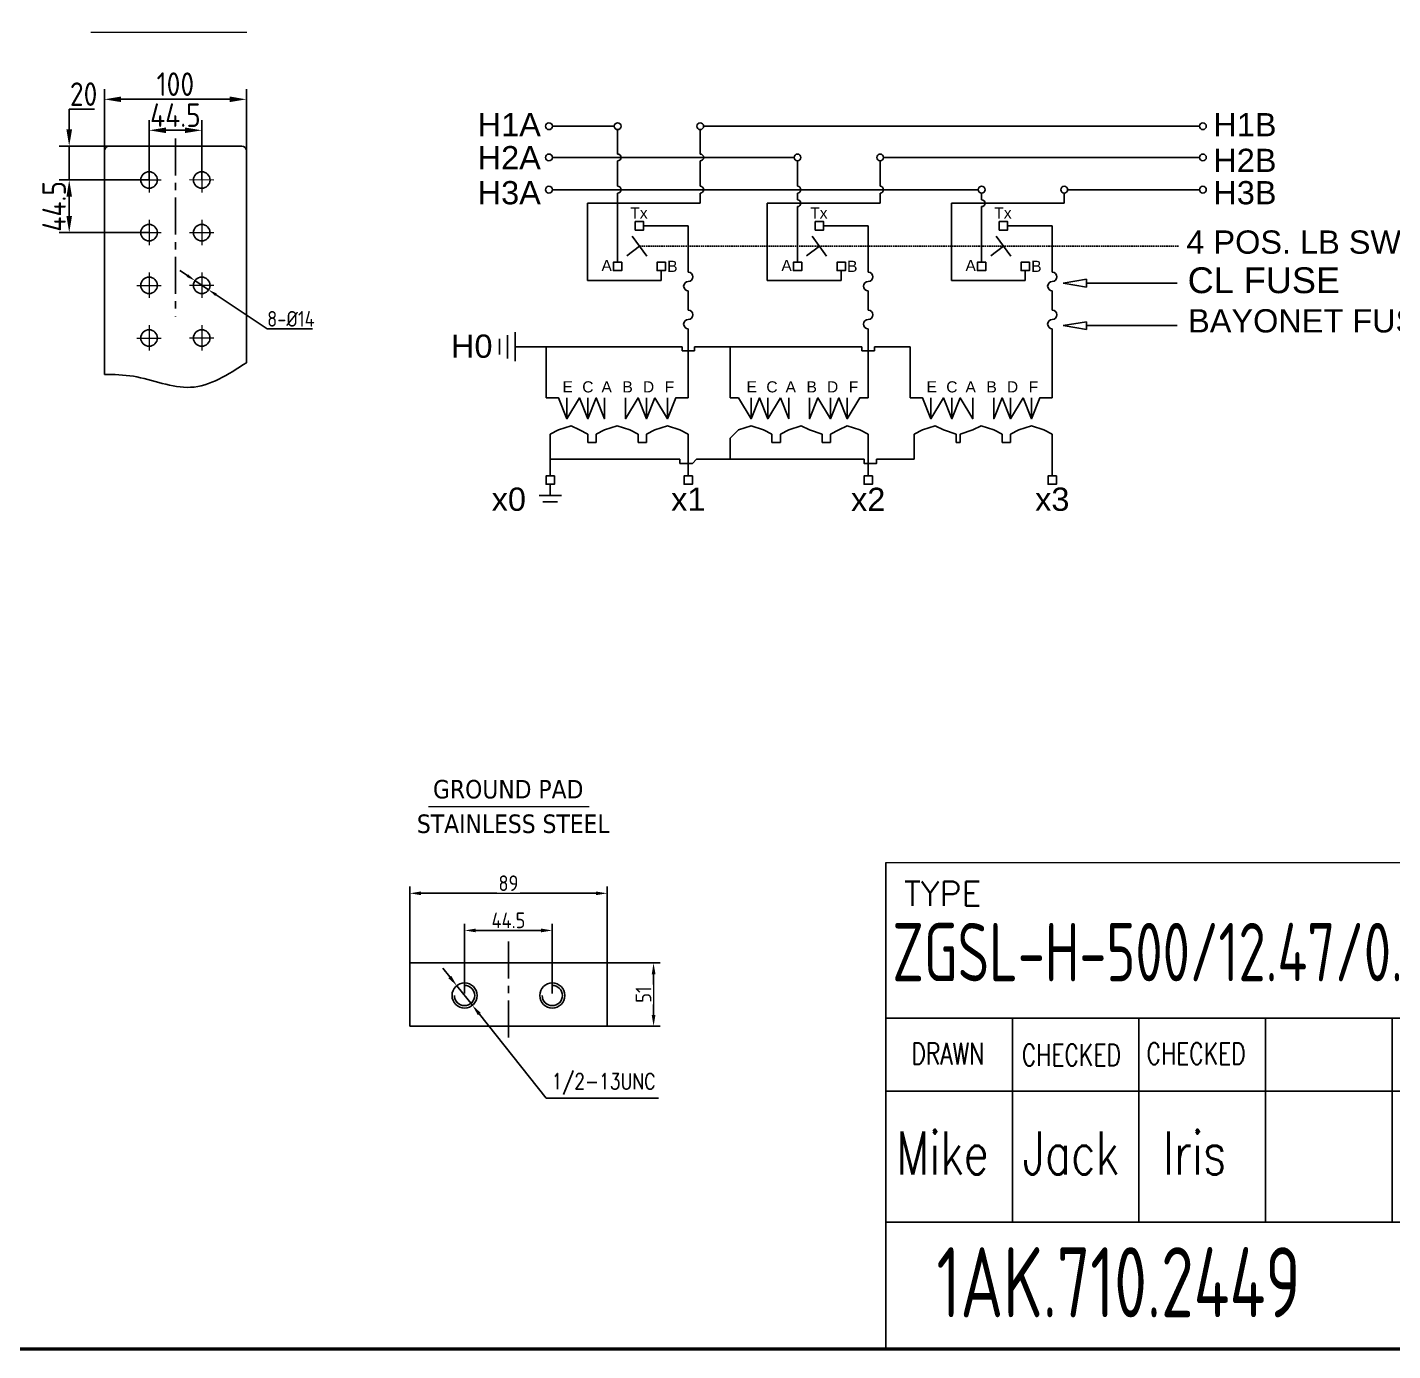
# Model space of a CAD drawing. Header units: millimetres. Extents: x 261789 to 272313, y -191856 to -185409.
# Drawn here: x 265518 to 268563, y -191621 to -188669 of the extents above; entities that cross this region are included whole.
import ezdxf
from ezdxf.enums import TextEntityAlignment as Align

# ---------------------------------------------------------------- set-up
doc = ezdxf.new("R2010")
doc.units = ezdxf.units.MM
doc.header["$LTSCALE"] = 13
for name, pattern in [('CENTERX2', [101.6, 63.5, -12.7, 12.7, -12.7]), ('DASHED', [0.75, 0.5, -0.25]), ('点画线', [18, 12, -2, 2, -2])]:
    doc.linetypes.add(name, pattern=pattern)
for name, color, linetype in [('1', 4, 'Continuous'), ('2', 3, 'Continuous'), ('4虚线层', 6, 'DASHED')]:
    doc.layers.add(name, color=color, linetype=linetype)
for name, color, linetype, lineweight in [('中心线层', 1, '点画线', 18), ('标注、文本', 3, 'Continuous', 25), ('铁心', 3, 'Continuous', 0)]:
    doc.layers.add(name, color=color, linetype=linetype, lineweight=lineweight)
doc.styles.add('Note Text (ANSI)', font='arial.ttf')
doc.styles.add('ROMANS', font='romans.shx', dxfattribs={"bigfont": 'whgtxt.shx'})
doc.styles.get("Standard").update_dxf_attribs({"font": 'gbenor.shx', "bigfont": 'gbcbig.shx'})
doc.styles.add('Tahoma$001', font='tahoma.ttf', dxfattribs={"height": 2.159784})
doc.dimstyles.new('1-15', dxfattribs={"dimscale": 10, "dimtxt": 3.5, "dimasz": 2, "dimexe": 1.5, "dimexo": 0.5, "dimgap": 0.5, "dimtad": 1, "dimtoh": 1, "dimdec": 1, "dimdsep": 46, "dimtxsty": 'Standard', "dimcen": 2.5, "dimclrd": 3, "dimclre": 3, "dimclrt": 3, "dimadec": 0, "dimazin": 2, "dimtfac": 1, "dimtdec": 1, "dimtmove": 0, "dimatfit": 2, "dimfxl": 1, "dimarcsym": 0})
doc.dimstyles.new('丁晓菲', dxfattribs={"dimscale": 10, "dimtxt": 3.5, "dimasz": 2.5, "dimexe": 1.5, "dimexo": 0, "dimgap": 0.5, "dimtad": 1, "dimtoh": 1, "dimtxsty": 'Standard', "dimcen": 2.5, "dimclrd": 3, "dimclre": 3, "dimclrt": 2, "dimadec": 0, "dimazin": 0, "dimtfac": 1, "dimtmove": 0, "dimatfit": 2, "dimfxl": 1, "dimarcsym": 0})
doc.dimstyles.new('郁文书', dxfattribs={"dimscale": 15, "dimtxt": 3.5, "dimasz": 2.5, "dimexe": 1.5, "dimexo": 0, "dimgap": 0.5, "dimtad": 1, "dimtoh": 1, "dimtxsty": 'Standard', "dimcen": 2.5, "dimclrd": 3, "dimclre": 3, "dimclrt": 2, "dimadec": 0, "dimazin": 0, "dimtfac": 1, "dimtmove": 0, "dimatfit": 2, "dimfxl": 1, "dimarcsym": 0})

# ---------------------------------------------------------------- blocks, each defined once
blk = doc.blocks.new('*D28')
at = {"layer": 'Defpoints', "color": 0}
for p in [(266811.1, -190756.2), (266811.1, -190897), (266914.8, -190897)]:
    blk.add_point(p, dxfattribs=at)
at = {"layer": '标注、文本', "color": 3, "lineweight": -2}
for p, q in [((266811.1, -190756.2), (266929.8, -190756.2)), ((266914.8, -190781.2), (266914.8, -190872)), ((266811.1, -190897), (266929.8, -190897))]:
    blk.add_line(p, q, dxfattribs=at)
at = {"layer": '标注、文本', "color": 3}
for points in [[(266910.7, -190781.2), (266919, -190781.2), (266914.8, -190756.2)], [(266910.7, -190872), (266919, -190872), (266914.8, -190897)]]:
    blk.add_solid(points, dxfattribs=at)
at = {"layer": '标注、文本', "color": 2, "insert": (266892.3, -190826.6), "char_height": 35, "attachment_point": 5, "rotation": 90, "bg_fill": 3, "box_fill_scale": 1.1, "bg_fill_color": 256, "bg_fill_true_color": 13158600, "bg_fill_transparency": 11376112}
blk.add_mtext('51', dxfattribs=at)
blk = doc.blocks.new('*D59')
at = {"layer": 'Defpoints', "color": 0}
for p in [(266475.9, -190806.9), (266510.7, -190850.6)]:
    blk.add_point(p, dxfattribs=at)
at = {"layer": '标注、文本', "color": 3, "lineweight": -2}
for p, q in [((266460.3, -190787.4), (266444.7, -190767.8)), ((266475.9, -190806.9), (266510.7, -190850.6)), ((266526.3, -190870.2), (266675.6, -191057.6)), ((266675.6, -191057.6), (266926, -191057.6))]:
    blk.add_line(p, q, dxfattribs=at)
at = {"layer": '标注、文本', "color": 3}
for points in [[(266463.6, -190784.8), (266457.1, -190790), (266475.9, -190806.9)], [(266529.6, -190867.6), (266523, -190872.8), (266510.7, -190850.6)]]:
    blk.add_solid(points, dxfattribs=at)
at = {"layer": '标注、文本', "color": 2, "insert": (266803.3, -191025.9), "char_height": 35, "attachment_point": 5, "bg_fill": 3, "box_fill_scale": 1.1, "bg_fill_color": 256, "bg_fill_true_color": 13158600, "bg_fill_transparency": 3014704}
blk.add_mtext('{\\Fromans,gbcbig|c134;\\W0.8;1/2-13UNC}', dxfattribs=at)
blk = doc.blocks.new('*D29')
at = {"layer": 'Defpoints', "color": 0}
for p in [(266688.9, -190683.6), (266493.3, -190824.4), (266688.9, -190824.4)]:
    blk.add_point(p, dxfattribs=at)
at = {"layer": '标注、文本', "color": 3, "lineweight": -2}
for p, q in [((266493.3, -190824.4), (266493.3, -190668.6)), ((266518.3, -190683.6), (266663.9, -190683.6)), ((266688.9, -190824.4), (266688.9, -190668.6))]:
    blk.add_line(p, q, dxfattribs=at)
at = {"layer": '标注、文本', "color": 3}
for points in [[(266518.3, -190679.5), (266518.3, -190687.8), (266493.3, -190683.6)], [(266663.9, -190679.5), (266663.9, -190687.8), (266688.9, -190683.6)]]:
    blk.add_solid(points, dxfattribs=at)
at = {"layer": '标注、文本', "color": 2, "insert": (266591.1, -190661.1), "char_height": 35, "attachment_point": 5, "bg_fill": 3, "box_fill_scale": 1.1, "bg_fill_color": 256, "bg_fill_true_color": 13158600, "bg_fill_transparency": 5263152}
blk.add_mtext('44.5', dxfattribs=at)
blk = doc.blocks.new('*D30')
at = {"layer": 'Defpoints', "color": 0}
for p in [(266811.1, -190600.8), (266371.1, -190756.2), (266811.1, -190756.2)]:
    blk.add_point(p, dxfattribs=at)
at = {"layer": '标注、文本', "color": 3, "lineweight": -2}
for p, q in [((266371.1, -190756.2), (266371.1, -190585.8)), ((266811.1, -190756.2), (266811.1, -190585.8)), ((266396.1, -190600.8), (266786.1, -190600.8))]:
    blk.add_line(p, q, dxfattribs=at)
at = {"layer": '标注、文本', "color": 3}
for points in [[(266396.1, -190596.7), (266396.1, -190605), (266371.1, -190600.8)], [(266786.1, -190596.7), (266786.1, -190605), (266811.1, -190600.8)]]:
    blk.add_solid(points, dxfattribs=at)
at = {"layer": '标注、文本', "color": 2, "insert": (266591.1, -190578.3), "char_height": 35, "attachment_point": 5, "bg_fill": 3, "box_fill_scale": 1.1, "bg_fill_color": 256, "bg_fill_true_color": 13158600, "bg_fill_transparency": 5263652}
blk.add_mtext('89', dxfattribs=at)
blk = doc.blocks.new('*D48')
at = {"layer": '1', "color": 3, "lineweight": -2}
for p, q in [((265689.9, -189286), (265689.9, -188807.4)), ((266006.7, -189261.9), (266006.7, -188807.4)), ((265727.4, -188829.9), (265969.2, -188829.9))]:
    blk.add_line(p, q, dxfattribs=at)
at = {"layer": '1', "color": 3}
for points in [[(265727.4, -188823.6), (265727.4, -188836.1), (265689.9, -188829.9)], [(265969.2, -188823.6), (265969.2, -188836.1), (266006.7, -188829.9)]]:
    blk.add_solid(points, dxfattribs=at)
at = {"layer": 'Defpoints', "color": 0}
for p in [(266006.7, -188829.9), (265689.9, -189286), (266006.7, -189261.9)]:
    blk.add_point(p, dxfattribs=at)
at = {"layer": '1', "color": 2, "insert": (265848.3, -188796.1), "char_height": 52.5, "attachment_point": 5}
blk.add_mtext('100', dxfattribs=at)
blk = doc.blocks.new('*D49')
at = {"layer": '1', "color": 3, "lineweight": -2}
for p, q in [((265611.5, -188897.1), (265611.5, -188852.1)), ((265611.5, -188852.1), (265668.3, -188852.1)), ((265848.4, -188934.6), (265589, -188934.6)), ((265611.5, -189009.8), (265611.5, -188934.6)), ((265789.7, -189009.8), (265589, -189009.8)), ((265611.5, -189047.3), (265611.5, -189084.8))]:
    blk.add_line(p, q, dxfattribs=at)
at = {"layer": '1', "color": 3}
for points in [[(265605.3, -188897.1), (265617.8, -188897.1), (265611.5, -188934.6)], [(265605.3, -189047.3), (265617.8, -189047.3), (265611.5, -189009.8)]]:
    blk.add_solid(points, dxfattribs=at)
at = {"layer": 'Defpoints', "color": 0}
for p in [(265611.5, -188934.6), (265848.4, -188934.6), (265789.7, -189009.8)]:
    blk.add_point(p, dxfattribs=at)
at = {"layer": '1', "color": 2, "insert": (265643.7, -188818.3), "char_height": 52.5, "attachment_point": 5}
blk.add_mtext('20', dxfattribs=at)
blk = doc.blocks.new('*D50')
at = {"layer": '1', "color": 3, "lineweight": -2}
for p, q in [((265789.7, -189009.8), (265789.7, -188876.5)), ((265907.1, -189009.8), (265907.1, -188876.5)), ((265827.2, -188899), (265869.6, -188899))]:
    blk.add_line(p, q, dxfattribs=at)
at = {"layer": '1', "color": 3}
for points in [[(265827.2, -188892.7), (265827.2, -188905.2), (265789.7, -188899)], [(265869.6, -188892.7), (265869.6, -188905.2), (265907.1, -188899)]]:
    blk.add_solid(points, dxfattribs=at)
at = {"layer": 'Defpoints', "color": 0}
for p in [(265907.1, -188899), (265789.7, -189009.8), (265907.1, -189009.8)]:
    blk.add_point(p, dxfattribs=at)
at = {"layer": '1', "color": 2, "insert": (265848.4, -188865.2), "char_height": 52.5, "attachment_point": 5}
blk.add_mtext('44.5', dxfattribs=at)
blk = doc.blocks.new('*D51')
at = {"layer": '1', "color": 3, "lineweight": -2}
for p, q in [((265789.7, -189009.8), (265589, -189009.8)), ((265611.5, -189047.3), (265611.5, -189089.8)), ((265789.7, -189127.3), (265589, -189127.3))]:
    blk.add_line(p, q, dxfattribs=at)
at = {"layer": '1', "color": 3}
for points in [[(265605.3, -189047.3), (265617.8, -189047.3), (265611.5, -189009.8)], [(265605.3, -189089.8), (265617.8, -189089.8), (265611.5, -189127.3)]]:
    blk.add_solid(points, dxfattribs=at)
at = {"layer": 'Defpoints', "color": 0}
for p in [(265789.7, -189009.8), (265611.5, -189127.3), (265789.7, -189127.3)]:
    blk.add_point(p, dxfattribs=at)
at = {"layer": '1', "color": 2, "insert": (265577.8, -189068.6), "char_height": 52.5, "attachment_point": 5, "rotation": 90}
blk.add_mtext('44.5', dxfattribs=at)
blk = doc.blocks.new('*D52')
at = {"layer": 'Defpoints', "color": 0}
for p in [(265891.7, -189234.2), (265922.4, -189254.7)]:
    blk.add_point(p, dxfattribs=at)
at = {"layer": '标注、文本', "color": 3, "lineweight": -2}
for p, q in [((265875.1, -189223), (265858.5, -189211.9)), ((265891.7, -189234.2), (265922.4, -189254.7)), ((265939.1, -189265.9), (266052.8, -189342)), ((266052.8, -189342), (266154.1, -189342))]:
    blk.add_line(p, q, dxfattribs=at)
at = {"layer": '标注、文本', "color": 3}
for points in [[(265877, -189220.3), (265873.2, -189225.8), (265891.7, -189234.2)], [(265940.9, -189263.1), (265937.2, -189268.6), (265922.4, -189254.7)]]:
    blk.add_solid(points, dxfattribs=at)
at = {"layer": '标注、文本', "color": 3, "insert": (266106, -189319.5), "char_height": 35, "attachment_point": 5}
blk.add_mtext('8-%%C14', dxfattribs=at)

msp = doc.modelspace()

# ---------------------------------------------------------------- linework, layer by layer
at = {"layer": '1', "color": 1, "linetype": 'CENTERX2', "lineweight": -3, "ltscale": 0.1}
for p, q in [((265848.436, -188917.052), (265848.363, -189314.381)), ((266591.103, -190922.777), (266591.103, -190703.864))]:
    msp.add_line(p, q, dxfattribs=at)
at = {"layer": '1'}
for p, q in [((265689.922, -189443.472), (265689.922, -188945.137)), ((265700.482, -188934.577), (265996.162, -188934.577)), ((266006.722, -188945.137), (266006.693, -189417.441)), ((266371.103, -190756.167), (266811.103, -190756.167)), ((266811.103, -190756.167), (266811.103, -190896.967)), ((266811.103, -190896.967), (266371.103, -190896.967))]:
    msp.add_line(p, q, dxfattribs=at)
at = {"layer": '1', "const_width": 7.598}
msp.add_lwpolyline([(262353.477, -191617.168), (270689.118, -191617.168), (270689.118, -185625.926), (262353.477, -185625.926), (262353.477, -191617.168)], dxfattribs=at)
at = {"layer": '1'}
for centre, radius in [((265789.693, -189009.817), 18.48), ((265907.149, -189009.836), 18.48), ((265789.693, -189127.297), 18.48), ((265907.113, -189127.316), 18.48), ((265789.656, -189244.777), 18.48), ((265907.076, -189244.796), 18.48), ((265789.619, -189362.257), 18.48), ((265907.039, -189362.276), 18.48), ((266493.313, -190828.767), 27.94), ((266688.893, -190828.767), 27.94)]:
    msp.add_circle(centre, radius, dxfattribs=at)
for centre, start, end in [((265700.482, -188945.137), 90, 180), ((265996.162, -188945.137), 0, 90)]:
    msp.add_arc(centre, 10.56, start, end, dxfattribs=at)
at = {"layer": '2', "linetype": 'Continuous'}
for p, q in [((266689.029, -188889.95), (266827.167, -188889.95)), ((267026.406, -188889.95), (268021.722, -188889.95)), ((268021.722, -188889.95), (268132.53, -188889.95)), ((268132.53, -188889.95), (268021.722, -188889.95)), ((266689.029, -188959.436), (266852.926, -188959.436)), ((266852.926, -188959.436), (267228.409, -188959.436)), ((267427.648, -188959.436), (268021.722, -188959.436)), ((268021.722, -188959.436), (268132.53, -188959.436)), ((268132.53, -188959.436), (268021.722, -188959.436)), ((266689.029, -189031.419), (266852.926, -189031.419)), ((266852.926, -189031.419), (267638.981, -189031.419)), ((267838.22, -189031.419), (268021.722, -189031.419)), ((268021.722, -189031.419), (268132.53, -189031.419)), ((268132.53, -189031.419), (268021.722, -189031.419)), ((266978.228, -189381.692), (266978.228, -189391.023)), ((266978.228, -189391.023), (267006.221, -189391.023)), ((267006.221, -189391.023), (267006.221, -189381.692)), ((267085.536, -189495.859), (267085.536, -189381.692)), ((267379.469, -189381.692), (267379.469, -189391.023)), ((267379.469, -189391.023), (267407.463, -189391.023)), ((267407.463, -189391.023), (267407.463, -189381.692)), ((267486.778, -189495.859), (267486.778, -189381.692))]:
    msp.add_line(p, q, dxfattribs=at)
at = {"layer": '2'}
for p, q in [((266992.224, -189112.03), (266992.224, -189215.48)), ((267393.466, -189112.03), (267393.466, -189215.48)), ((267804.039, -189112.03), (267804.039, -189215.48)), ((266978.228, -189381.692), (266674.964, -189381.692)), ((267006.221, -189381.692), (267379.469, -189381.692)), ((267407.463, -189381.692), (267486.778, -189381.692)), ((267433.008, -190531.798), (267433.008, -191617.168)), ((267433.008, -190879.117), (270689.118, -190879.117)), ((267715.205, -190879.117), (267715.205, -191334.271)), ((267997.401, -190879.117), (267997.401, -191334.271)), ((268279.597, -190879.117), (268279.597, -191334.271)), ((268561.793, -190879.117), (268561.793, -191334.271)), ((267433.008, -191041.922), (268843.989, -191041.922)), ((267433.008, -191334.271), (268843.989, -191334.271)), ((267433.008, -191616.468), (267433.008, -191334.271))]:
    msp.add_line(p, q, dxfattribs=at)
at = {"layer": '2', "color": 3}
for p, q in [((267880.169, -189239.992), (268082.733, -189239.992)), ((267880.169, -189334.612), (268082.733, -189334.612))]:
    msp.add_line(p, q, dxfattribs=at)
at = {"layer": '2', "linetype": 'Continuous'}
for points in [[(266834.674, -188951.929), (266834.674, -188897.456)], [(266834.674, -189023.912), (266834.674, -188966.943)], [(267235.915, -189023.912), (267235.915, -188966.943)], [(266834.674, -189193.252), (266834.674, -189038.926)], [(267235.915, -189054.21), (267235.915, -189038.926)], [(267646.488, -189054.21), (267646.488, -189038.926)], [(267235.915, -189193.252), (267235.915, -189069.224)], [(267646.488, -189193.252), (267646.488, -189069.224)], [(266874.029, -189112.03), (266874.029, -189102.699), (266883.36, -189102.699), (266892.692, -189102.699), (266892.692, -189112.03), (266892.692, -189121.362), (266883.36, -189121.362), (266874.029, -189121.362), (266874.029, -189112.03)], [(267275.271, -189112.03), (267275.271, -189102.699), (267284.602, -189102.699), (267293.933, -189102.699), (267293.933, -189112.03), (267293.933, -189121.362), (267284.602, -189121.362), (267275.271, -189121.362), (267275.271, -189112.03)], [(267685.844, -189112.03), (267685.844, -189102.699), (267695.175, -189102.699), (267704.506, -189102.699), (267704.506, -189112.03), (267704.506, -189121.362), (267695.175, -189121.362), (267685.844, -189121.362), (267685.844, -189112.03)], [(266825.342, -189202.583), (266825.342, -189193.252), (266834.674, -189193.252), (266844.005, -189193.252), (266844.005, -189202.583), (266844.005, -189211.914), (266834.674, -189211.914), (266825.342, -189211.914), (266825.342, -189202.583)], [(266941.378, -189202.583), (266941.378, -189193.252), (266932.047, -189193.252), (266922.716, -189193.252), (266922.716, -189202.583), (266922.716, -189211.914), (266932.047, -189211.914), (266941.378, -189211.914), (266941.378, -189202.583)], [(267226.584, -189202.583), (267226.584, -189193.252), (267235.915, -189193.252), (267245.246, -189193.252), (267245.246, -189202.583), (267245.246, -189211.914), (267235.915, -189211.914), (267226.584, -189211.914), (267226.584, -189202.583)], [(267342.62, -189202.583), (267342.62, -189193.252), (267333.289, -189193.252), (267323.958, -189193.252), (267323.958, -189202.583), (267323.958, -189211.914), (267333.289, -189211.914), (267342.62, -189211.914), (267342.62, -189202.583)], [(267637.157, -189202.583), (267637.157, -189193.252), (267646.488, -189193.252), (267655.819, -189193.252), (267655.819, -189202.583), (267655.819, -189211.914), (267646.488, -189211.914), (267637.157, -189211.914), (267637.157, -189202.583)], [(267753.193, -189202.583), (267753.193, -189193.252), (267743.862, -189193.252), (267734.53, -189193.252), (267734.53, -189202.583), (267734.53, -189211.914), (267743.862, -189211.914), (267753.193, -189211.914), (267753.193, -189202.583)], [(266992.224, -189495.859), (266992.224, -189341.552)], [(267393.466, -189495.859), (267393.466, -189341.552)], [(267804.039, -189495.859), (267804.039, -189341.552)], [(266606.37, -189381.692), (266674.964, -189381.692)], [(266674.964, -189381.692), (266674.964, -189495.859)], [(266992.224, -189495.859), (266992.224, -189411.878), (266992.224, -189495.859)], [(266768.276, -189542.515), (266749.613, -189495.859), (266721.62, -189542.515), (266702.957, -189495.859), (266674.964, -189495.859)], [(266721.62, -189542.515), (266721.62, -189495.859)], [(266805.6, -189495.859), (266805.6, -189542.515), (266786.938, -189495.859), (266768.276, -189542.515), (266768.276, -189495.859)], [(266852.256, -189495.859), (266852.256, -189542.515), (266880.25, -189495.859), (266898.912, -189542.515), (266898.912, -189495.859)], [(266917.575, -189495.859), (266898.912, -189542.515)], [(266945.568, -189542.515), (266917.575, -189495.859)], [(266992.224, -189495.859), (266964.231, -189495.859), (266945.568, -189542.515), (266945.568, -189495.859)], [(267132.192, -189542.515), (267104.199, -189495.859), (267085.536, -189495.859)], [(267197.511, -189495.859), (267169.517, -189542.515), (267150.855, -189495.859), (267132.192, -189542.515), (267132.192, -189495.859)], [(267169.517, -189542.515), (267169.517, -189495.859)], [(267197.511, -189495.859), (267216.173, -189542.515)], [(267216.173, -189542.515), (267216.173, -189495.859)], [(267393.466, -189495.859), (267374.804, -189495.859), (267346.81, -189542.515), (267328.148, -189495.859), (267309.485, -189542.515), (267281.492, -189495.859), (267262.829, -189542.515), (267262.829, -189495.859)], [(267309.485, -189542.515), (267309.485, -189495.859)], [(267346.81, -189542.515), (267346.81, -189495.859)], [(267533.434, -189495.859), (267533.434, -189542.515), (267514.772, -189495.859), (267486.778, -189495.859)], [(267626.746, -189495.859), (267626.746, -189542.515), (267598.752, -189495.859), (267580.09, -189542.515), (267561.428, -189495.859), (267533.434, -189542.515)], [(267580.09, -189542.515), (267580.09, -189495.859)], [(267673.402, -189495.859), (267673.402, -189542.515), (267692.064, -189495.859), (267710.727, -189542.515), (267710.727, -189495.859)], [(267738.72, -189495.859), (267710.727, -189542.515)], [(267757.383, -189495.859), (267757.383, -189542.515), (267738.72, -189495.859)], [(267757.383, -189542.515), (267776.045, -189495.859), (267804.039, -189495.859)], [(266768.276, -189576.613), (266749.613, -189567.282), (266730.951, -189557.951), (266702.957, -189567.282), (266684.295, -189576.613)], [(266880.25, -189576.613), (266861.588, -189567.282), (266833.594, -189557.951), (266805.6, -189567.282), (266786.938, -189576.613)], [(266992.224, -189576.613), (266973.562, -189567.282), (266945.568, -189557.951), (266917.575, -189567.282), (266898.912, -189576.613)], [(267178.848, -189576.613), (267160.186, -189567.282), (267132.192, -189557.951), (267104.199, -189567.282), (267085.536, -189585.944)], [(267290.823, -189576.613), (267262.829, -189567.282), (267244.167, -189557.951), (267216.173, -189567.282), (267197.511, -189576.613)], [(267393.466, -189576.613), (267374.804, -189567.282), (267346.81, -189557.951), (267328.148, -189567.282), (267309.485, -189576.613)], [(267589.421, -189576.613), (267561.428, -189567.282), (267542.765, -189557.951), (267514.772, -189567.282), (267496.109, -189576.613)], [(267692.064, -189576.613), (267673.402, -189567.282), (267645.408, -189557.951), (267626.746, -189567.282), (267598.752, -189576.613)], [(267804.039, -189576.613), (267785.376, -189567.282), (267757.383, -189557.951), (267729.389, -189567.282), (267710.727, -189576.613)], [(266684.295, -189576.613), (266684.295, -189669.925)], [(266768.276, -189595.275), (266768.276, -189576.613)], [(266786.938, -189576.613), (266786.938, -189595.275)], [(266880.25, -189595.275), (266880.25, -189576.613)], [(266898.912, -189576.613), (266898.912, -189595.275)], [(266992.224, -189669.925), (266992.224, -189576.613)], [(267085.536, -189632.6), (267085.536, -189585.944)], [(267178.848, -189595.275), (267178.848, -189576.613)], [(267197.511, -189576.613), (267197.511, -189595.275)], [(267290.823, -189595.275), (267290.823, -189576.613)], [(267309.485, -189576.613), (267309.485, -189595.275)], [(267393.466, -189669.925), (267393.466, -189576.613)], [(267393.466, -189576.613), (267393.466, -189576.613)], [(267496.109, -189632.6), (267496.109, -189576.613)], [(267589.421, -189595.275), (267589.421, -189576.613)], [(267598.752, -189576.613), (267598.752, -189595.275)], [(267692.064, -189595.275), (267692.064, -189576.613)], [(267710.727, -189576.613), (267710.727, -189595.275)], [(267804.039, -189669.925), (267804.039, -189576.613)], [(267804.039, -189576.613), (267804.039, -189576.613)], [(266786.938, -189595.275), (266768.276, -189595.275)], [(266898.912, -189595.275), (266880.25, -189595.275)], [(267197.511, -189595.275), (267178.848, -189595.275)], [(267309.485, -189595.275), (267290.823, -189595.275)], [(267598.752, -189595.275), (267589.421, -189595.275)], [(267710.727, -189595.275), (267692.064, -189595.275)], [(266973.562, -189632.6), (266684.295, -189632.6)], [(266973.562, -189632.6), (266973.562, -189641.931), (266992.224, -189641.931), (267001.556, -189641.931), (267010.887, -189632.6)], [(267384.135, -189632.6), (267010.887, -189632.6)], [(267384.135, -189632.6), (267384.135, -189641.931), (267393.466, -189641.931), (267412.128, -189641.931), (267412.128, -189632.6)], [(267496.109, -189632.6), (267412.128, -189632.6)], [(266693.626, -189679.256), (266693.626, -189669.925), (266684.295, -189669.925), (266674.964, -189669.925), (266674.964, -189679.256), (266674.964, -189688.587), (266684.295, -189688.587), (266693.626, -189688.587), (266693.626, -189679.256)], [(267001.556, -189679.256), (267001.556, -189669.925), (266992.224, -189669.925), (266982.893, -189669.925), (266982.893, -189679.256), (266982.893, -189688.587), (266992.224, -189688.587), (267001.556, -189688.587), (267001.556, -189679.256)], [(267402.797, -189679.256), (267402.797, -189669.925), (267393.466, -189669.925), (267384.135, -189669.925), (267384.135, -189679.256), (267384.135, -189688.587), (267393.466, -189688.587), (267402.797, -189688.587), (267402.797, -189679.256)], [(267813.37, -189679.256), (267813.37, -189669.925), (267804.039, -189669.925), (267794.708, -189669.925), (267794.708, -189679.256), (267794.708, -189688.587), (267804.039, -189688.587), (267813.37, -189688.587), (267813.37, -189679.256)]]:
    msp.add_lwpolyline(points, dxfattribs=at)
at = {"layer": '2'}
for centre, start, end in [((266992.224, -189225.848), 270, 90), ((267393.466, -189225.848), 270, 90), ((267804.039, -189225.848), 270, 90), ((266992.224, -189246.584), 90, 270), ((267393.466, -189246.584), 90, 270), ((267804.039, -189246.584), 90, 270), ((266992.224, -189310.448), 270, 90), ((267393.466, -189310.448), 270, 90), ((267804.039, -189310.448), 270, 90), ((266992.224, -189331.184), 90, 270), ((267393.466, -189331.184), 90, 270), ((267804.039, -189331.184), 90, 270)]:
    msp.add_arc(centre, 10.368, start, end, dxfattribs=at)
at = {"layer": '4虚线层', "ltscale": 0.5}
msp.add_line((266883.36, -189157.307), (268085.814, -189157.307), dxfattribs=at)
at = {"layer": '中心线层'}
for p, q in [((265789.693, -188981.449), (265789.693, -189037.48)), ((265907.158, -188981.467), (265907.141, -189037.498)), ((265762.414, -189009.817), (265816.972, -189009.817)), ((265934.429, -189009.844), (265879.87, -189009.827)), ((265789.693, -189098.929), (265789.693, -189154.96)), ((265907.121, -189098.947), (265907.104, -189154.978)), ((265762.414, -189127.297), (265816.972, -189127.297)), ((265934.392, -189127.324), (265879.833, -189127.307)), ((265789.656, -189216.409), (265789.656, -189272.44)), ((265907.085, -189216.427), (265907.067, -189272.458)), ((265762.377, -189244.777), (265816.935, -189244.777)), ((265934.355, -189244.804), (265879.797, -189244.787)), ((265789.619, -189333.889), (265789.619, -189389.92)), ((265907.048, -189333.907), (265907.03, -189389.938)), ((265762.34, -189362.257), (265816.899, -189362.257)), ((265934.318, -189362.284), (265879.76, -189362.267))]:
    msp.add_line(p, q, dxfattribs=at)
at = {"layer": '标注、文本'}
for p, q in [((267018.899, -188951.929), (267018.899, -188897.456)), ((267018.899, -189023.912), (267018.899, -188966.943)), ((267420.141, -189023.912), (267420.141, -188966.943)), ((267018.899, -189061.717), (267018.899, -189038.926)), ((267420.141, -189061.717), (267420.141, -189038.926)), ((267830.714, -189061.717), (267830.714, -189038.926)), ((266767.193, -189234.216), (266767.193, -189061.717)), ((266767.193, -189061.717), (267018.899, -189061.717)), ((267168.435, -189234.216), (267168.435, -189061.717)), ((267168.435, -189061.717), (267420.141, -189061.717)), ((267579.007, -189234.216), (267579.007, -189061.717)), ((267579.007, -189061.717), (267830.714, -189061.717)), ((266992.224, -189112.03), (266892.692, -189112.03)), ((267393.466, -189112.03), (267293.933, -189112.03)), ((267804.039, -189112.03), (267704.506, -189112.03)), ((266883.36, -189157.307), (266854.864, -189178.603)), ((266867.191, -189134.857), (266899.53, -189179.757)), ((267284.602, -189157.307), (267256.106, -189178.603)), ((267268.433, -189134.857), (267300.771, -189179.757)), ((267695.175, -189157.307), (267666.679, -189178.603)), ((267679.005, -189134.857), (267711.344, -189179.757)), ((266932.047, -189211.914), (266932.047, -189234.216)), ((267333.289, -189211.914), (267333.289, -189234.216)), ((267743.862, -189211.914), (267743.862, -189234.216)), ((266932.047, -189234.216), (266767.193, -189234.216)), ((267333.289, -189234.216), (267168.435, -189234.216)), ((267743.862, -189234.216), (267579.007, -189234.216)), ((267828.329, -189239.992), (267880.169, -189231.352)), ((267880.169, -189248.632), (267828.329, -189239.992)), ((267880.169, -189231.352), (267880.169, -189248.632)), ((267828.329, -189334.612), (267880.169, -189325.972)), ((267880.169, -189343.252), (267828.329, -189334.612)), ((267880.169, -189325.972), (267880.169, -189343.252)), ((266571.145, -189381.692), (266571.145, -189364.069)), ((266588.757, -189381.692), (266588.757, -189355.754)), ((266606.37, -189381.692), (266606.37, -189349.475)), ((266571.145, -189381.692), (266571.145, -189399.315)), ((266588.757, -189381.692), (266588.757, -189407.631)), ((266606.37, -189381.692), (266606.37, -189413.909)), ((266684.295, -189688.587), (266684.295, -189713.23)), ((266709.258, -189713.23), (266659.332, -189713.23)), ((266700.463, -189727.462), (266668.127, -189727.462))]:
    msp.add_line(p, q, dxfattribs=at)
at = {"layer": '标注、文本', "ltscale": 0.865887}
for p, q in [((266992.224, -189300.08), (266992.224, -189256.952)), ((267393.466, -189300.08), (267393.466, -189256.952)), ((267804.039, -189300.08), (267804.039, -189256.952))]:
    msp.add_line(p, q, dxfattribs=at)
at = {"layer": '标注、文本'}
for centre in [(266681.522, -188889.95), (266834.674, -188889.95), (267018.899, -188889.95), (268140.037, -188889.95), (266681.522, -188959.436), (267235.915, -188959.436), (267420.141, -188959.436), (268140.037, -188959.436), (266681.522, -189031.419), (267646.488, -189031.419), (267830.714, -189031.419), (268140.037, -189031.419)]:
    msp.add_circle(centre, 7.507, dxfattribs=at)
for centre in [(266834.674, -188959.436), (267018.899, -188959.436), (266834.674, -189031.419), (267018.899, -189031.419), (267235.915, -189031.419), (267420.141, -189031.419), (267235.915, -189061.717), (267646.488, -189061.717)]:
    msp.add_arc(centre, 7.507, 270, 90, dxfattribs=at)
msp.add_open_spline([(265689.922, -189443.472), (265711.47, -189443.782), (265776.248, -189444.716), (265886.315, -189495.141), (265965.972, -189443.725), (266006.722, -189417.423)], degree=3, knots=[0, 0, 0, 0, 73.60943979, 221.28127785, 375.94621417, 375.94621417, 375.94621417, 375.94621417], dxfattribs=at)
at = {"layer": '铁心'}
for p, q in [((266008.009, -188680.741), (265659.678, -188680.741)), ((266412.663, -190407.177), (266771.367, -190407.177)), ((267433.008, -190531.798), (270689.118, -190531.798))]:
    msp.add_line(p, q, dxfattribs=at)

# ---------------------------------------------------------------- texts
at = {"layer": '1', "color": 4, "width": 0.8}
for s, height, p in [('ZGSL-H-500/12.47/0.48', 130.2444, (267447.41, -190797.046)), ('1AK.710.2449', 156.29328, (267545.738, -191546.509))]:
    msp.add_text(s, height=height, dxfattribs=at).set_placement(p)
at = {"layer": '2', "style": 'Note Text (ANSI)'}
for s, p in [('H1A', (266663.397, -188912.275)), ('H2A', (266663.397, -188985.977)), ('H3A', (266663.397, -189064.064)), ('H0', (266555.583, -189406.36))]:
    msp.add_text(s, height=51.84, dxfattribs=at).set_placement(p, align=Align.RIGHT)
at = {"layer": '2', "linetype": 'Continuous', "style": 'Note Text (ANSI)'}
for s, height, p in [('H1B', 51.84, (268304.107, -188912.275)), ('H2B', 51.84, (268304.107, -188991.975)), ('H3B', 51.84, (268304.107, -189064.064)), ('CL FUSE', 57.6, (268445.707, -189262.207)), ('BAYONET FUSE', 51.84, (268666.275, -189349.822))]:
    msp.add_text(s, height=height, dxfattribs=at).set_placement(p, align=Align.RIGHT)
at = {"layer": '2', "style": 'Note Text (ANSI)'}
for s, height, p in [('Tx', 24.8832, (266882.208, -189083.27)), ('Tx', 24.8832, (267283.449, -189083.27)), ('Tx', 24.8832, (267694.022, -189083.27)), ('A', 24.883, (266810.204, -189200.492)), ('B', 24.883, (266956.732, -189202.331)), ('A', 24.883, (267211.446, -189200.492)), ('B', 24.883, (267357.974, -189202.331)), ('A', 24.883, (267622.019, -189200.492)), ('B', 24.883, (267768.547, -189202.331)), ('E', 24.883, (266723.147, -189470.976)), ('C', 24.883, (266768.276, -189471.208)), ('A', 24.883, (266810.181, -189471.208)), ('B', 24.883, (266856.908, -189471.208)), ('D', 24.883, (266903.564, -189471.208)), ('F', 24.883, (266950.22, -189471.208)), ('E', 24.883, (267133.72, -189470.976)), ('C', 24.883, (267178.848, -189471.208)), ('A', 24.883, (267220.754, -189471.208)), ('B', 24.883, (267267.481, -189471.208)), ('D', 24.883, (267314.137, -189471.208)), ('F', 24.883, (267360.793, -189471.208)), ('E', 24.883, (267534.961, -189470.976)), ('C', 24.883, (267580.09, -189471.208)), ('A', 24.883, (267621.996, -189471.208)), ('B', 24.883, (267668.722, -189471.208)), ('D', 24.883, (267715.378, -189471.208)), ('F', 24.883, (267762.034, -189471.208)), ('x0', 51.84, (266591.966, -189721.765)), ('x1', 51.84, (266992.224, -189721.765)), ('x2', 51.84, (267393.466, -189721.765)), ('x3', 51.84, (267804.039, -189721.765))]:
    msp.add_text(s, height=height, dxfattribs=at).set_placement(p, align=Align.MIDDLE)
at = {"layer": '2', "style": 'ROMANS'}
msp.add_text('TYPE', height=54.2685, dxfattribs=at).set_placement((267473.635, -190628.851))
at = {"layer": '2', "style": 'ROMANS', "width": 0.75}
for s, height, p in [('DRAWN', 47.7563, (267489.568, -190982.263)), ('CHECKED', 47.7563, (267735.964, -190985.29)), ('CHECKED', 47.7563, (268014.307, -190982.263)), ('Mike', 95.5126, (267456.176, -191227.673)), ('Jack', 95.5126, (267738.373, -191227.673)), ('lris', 95.5126, (268051.106, -191227.673))]:
    msp.add_text(s, height=height, dxfattribs=at).set_placement(p)
at = {"layer": '2', "linetype": 'Continuous', "insert": (268103.12, -189122.361), "char_height": 51.84, "width": 18351.48704, "attachment_point": 1, "style": 'Note Text (ANSI)'}
msp.add_mtext('4 POS. LB SWITCH', dxfattribs=at)
at = {"layer": '铁心', "style": 'Tahoma$001'}
for s, p in [('GROUND PAD  ', (266422.849, -190389.267)), ('STAINLESS STEEL ', (266386.958, -190466.287))]:
    msp.add_text(s, height=41.32206, dxfattribs=at).set_placement(p)

# ---------------------------------------------------------------- dimensions: what is measured, and where the dimension line sits
at = {"layer": '1'}
for base, p1, p2, text, picture, middle in [((266006.722, -188829.861), (265689.922, -189285.981), (266006.722, -189261.937), '100', '*D48', (265848.322, -188829.861)), ((265907.149, -188898.951), (265789.693, -189009.817), (265907.149, -189009.836), '44.5', '*D50', (265848.421, -188898.951))]:
    dim = msp.add_linear_dim(base=base, p1=p1, p2=p2, text=text, dimstyle='郁文书', override={"dimarcsym": 1}, dxfattribs=at)
    dim.commit()
    dim.dimension.update_dxf_attribs({"geometry": picture, "text_midpoint": middle, "dimtype": 160})
for base, p2, angle, text, picture, middle in [((265611.541, -188934.577), (265848.433, -188934.577), 90, '20', '*D49', (265643.677, -188852.077)), ((265611.541, -189127.297), (265789.693, -189127.297), 270, '44.5', '*D51', (265611.541, -189068.557))]:
    dim = msp.add_linear_dim(base=base, p1=(265789.693, -189009.817), p2=p2, angle=angle, text=text, dimstyle='郁文书', override={"dimarcsym": 1}, dxfattribs=at)
    dim.commit()
    dim.dimension.update_dxf_attribs({"geometry": picture, "text_midpoint": middle, "dimtype": 160})
at = {"layer": '标注、文本'}
dim = msp.add_diameter_dim_2p(p1=(265891.72, -189234.161), p2=(265922.432, -189254.724), text='8-%%C14', dimstyle='1-15', dxfattribs=at)
dim.commit()
dim.dimension.update_dxf_attribs({"geometry": '*D52', "text_midpoint": (266105.963, -189342.038), "dimtype": 163})

# ---------------------------------------------------------------- next in the draw order: dimensions: what is measured, and where the dimension line sits
dim = msp.add_linear_dim(base=(266914.825, -190896.967), p1=(266811.103, -190756.167), p2=(266811.103, -190896.967), angle=90, text='51', dimstyle='丁晓菲', override={"dimtfill": 1, "dimarcsym": 1}, dxfattribs=at)
dim.commit()
dim.dimension.update_dxf_attribs({"geometry": '*D28', "text_midpoint": (266892.325, -190826.567)})

# ---------------------------------------------------------------- next in the draw order: dimensions: what is measured, and where the dimension line sits
dim = msp.add_diameter_dim_2p(p1=(266475.9, -190806.916), p2=(266510.725, -190850.617), text='{\\Fromans,gbcbig|c134;\\W0.8;1/2-13UNC}', dimstyle='丁晓菲', override={"dimtfill": 1, "dimarcsym": 1}, dxfattribs=at)
dim.commit()
dim.dimension.update_dxf_attribs({"geometry": '*D59', "text_midpoint": (266803.316, -191057.574), "dimtype": 163})

# ---------------------------------------------------------------- next in the draw order: linework, layer by layer
for centre in [(266493.313, -190828.767), (266688.893, -190828.767)]:
    msp.add_arc(centre, 22.607, 180, 90, dxfattribs=at)

# ---------------------------------------------------------------- next in the draw order: dimensions: what is measured, and where the dimension line sits
dim = msp.add_linear_dim(base=(266688.893, -190683.625), p1=(266493.313, -190824.367), p2=(266688.893, -190824.367), text='44.5', dimstyle='丁晓菲', override={"dimtfill": 1, "dimarcsym": 1}, dxfattribs=at)
dim.commit()
dim.dimension.update_dxf_attribs({"geometry": '*D29', "text_midpoint": (266591.103, -190661.125)})

# ---------------------------------------------------------------- next in the draw order: dimensions: what is measured, and where the dimension line sits
dim = msp.add_linear_dim(base=(266811.103, -190600.842), p1=(266371.103, -190756.167), p2=(266811.103, -190756.167), text='89', dimstyle='丁晓菲', override={"dimtfill": 1, "dimarcsym": 1}, dxfattribs=at)
dim.commit()
dim.dimension.update_dxf_attribs({"geometry": '*D30', "text_midpoint": (266591.103, -190578.342)})

# ---------------------------------------------------------------- next in the draw order: linework, layer by layer
at = {"layer": '1'}
msp.add_line((266371.103, -190756.167), (266371.103, -190896.967), dxfattribs=at)

doc.saveas('drawing.dxf')
